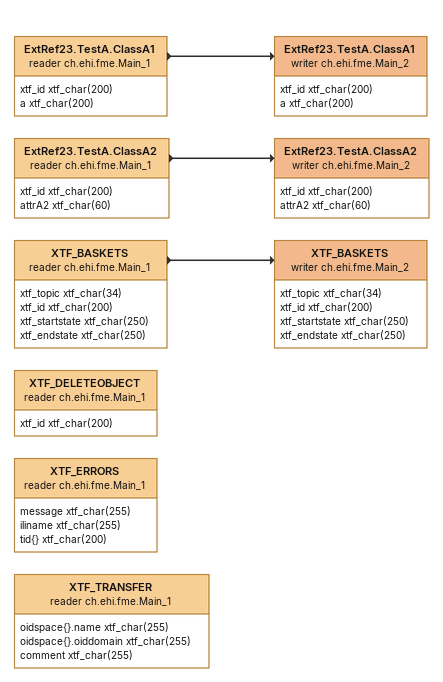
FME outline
ExtRef23.TestA.ClassA1 (reader ch.ehi.fme.Main_1)
    attributes: xtf_id xtf_char(200), a xtf_char(200)
    -> ExtRef23.TestA.ClassA1 (writer ch.ehi.fme.Main_2)
ExtRef23.TestA.ClassA1 (writer ch.ehi.fme.Main_2)
    attributes: xtf_id xtf_char(200), a xtf_char(200)
ExtRef23.TestA.ClassA2 (reader ch.ehi.fme.Main_1)
    attributes: xtf_id xtf_char(200), attrA2 xtf_char(60)
    -> ExtRef23.TestA.ClassA2 (writer ch.ehi.fme.Main_2)
ExtRef23.TestA.ClassA2 (writer ch.ehi.fme.Main_2)
    attributes: xtf_id xtf_char(200), attrA2 xtf_char(60)
XTF_DELETEOBJECT (reader ch.ehi.fme.Main_1)
    attributes: xtf_id xtf_char(200)
XTF_BASKETS (reader ch.ehi.fme.Main_1)
    attributes: xtf_topic xtf_char(34), xtf_id xtf_char(200), xtf_startstate xtf_char(250), xtf_endstate xtf_char(250)
    -> XTF_BASKETS (writer ch.ehi.fme.Main_2)
XTF_BASKETS (writer ch.ehi.fme.Main_2)
    attributes: xtf_topic xtf_char(34), xtf_id xtf_char(200), xtf_startstate xtf_char(250), xtf_endstate xtf_char(250)
XTF_ERRORS (reader ch.ehi.fme.Main_1)
    attributes: message xtf_char(255), iliname xtf_char(255), tid{} xtf_char(200)
XTF_TRANSFER (reader ch.ehi.fme.Main_1)
    attributes: oidspace{}.name xtf_char(255), oidspace{}.oiddomain xtf_char(255), comment xtf_char(255)
